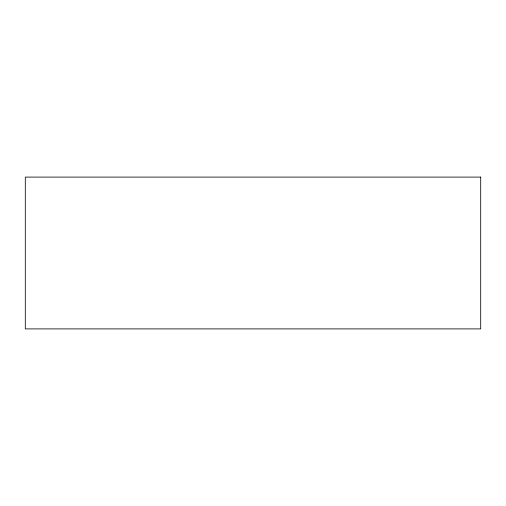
<?xml version="1.0" encoding="UTF-8"?>
<svg xmlns="http://www.w3.org/2000/svg" width="506" height="506" viewBox="0 0 506 506"><rect width="100%" height="100%" fill="white"/><g stroke="black" fill="none" stroke-linecap="round" stroke-linejoin="round"><path stroke-width="0.76" d="M480.7 177.1L25.3 177.1L25.3 328.9L480.7 328.9L480.7 177.1"/></g></svg>
